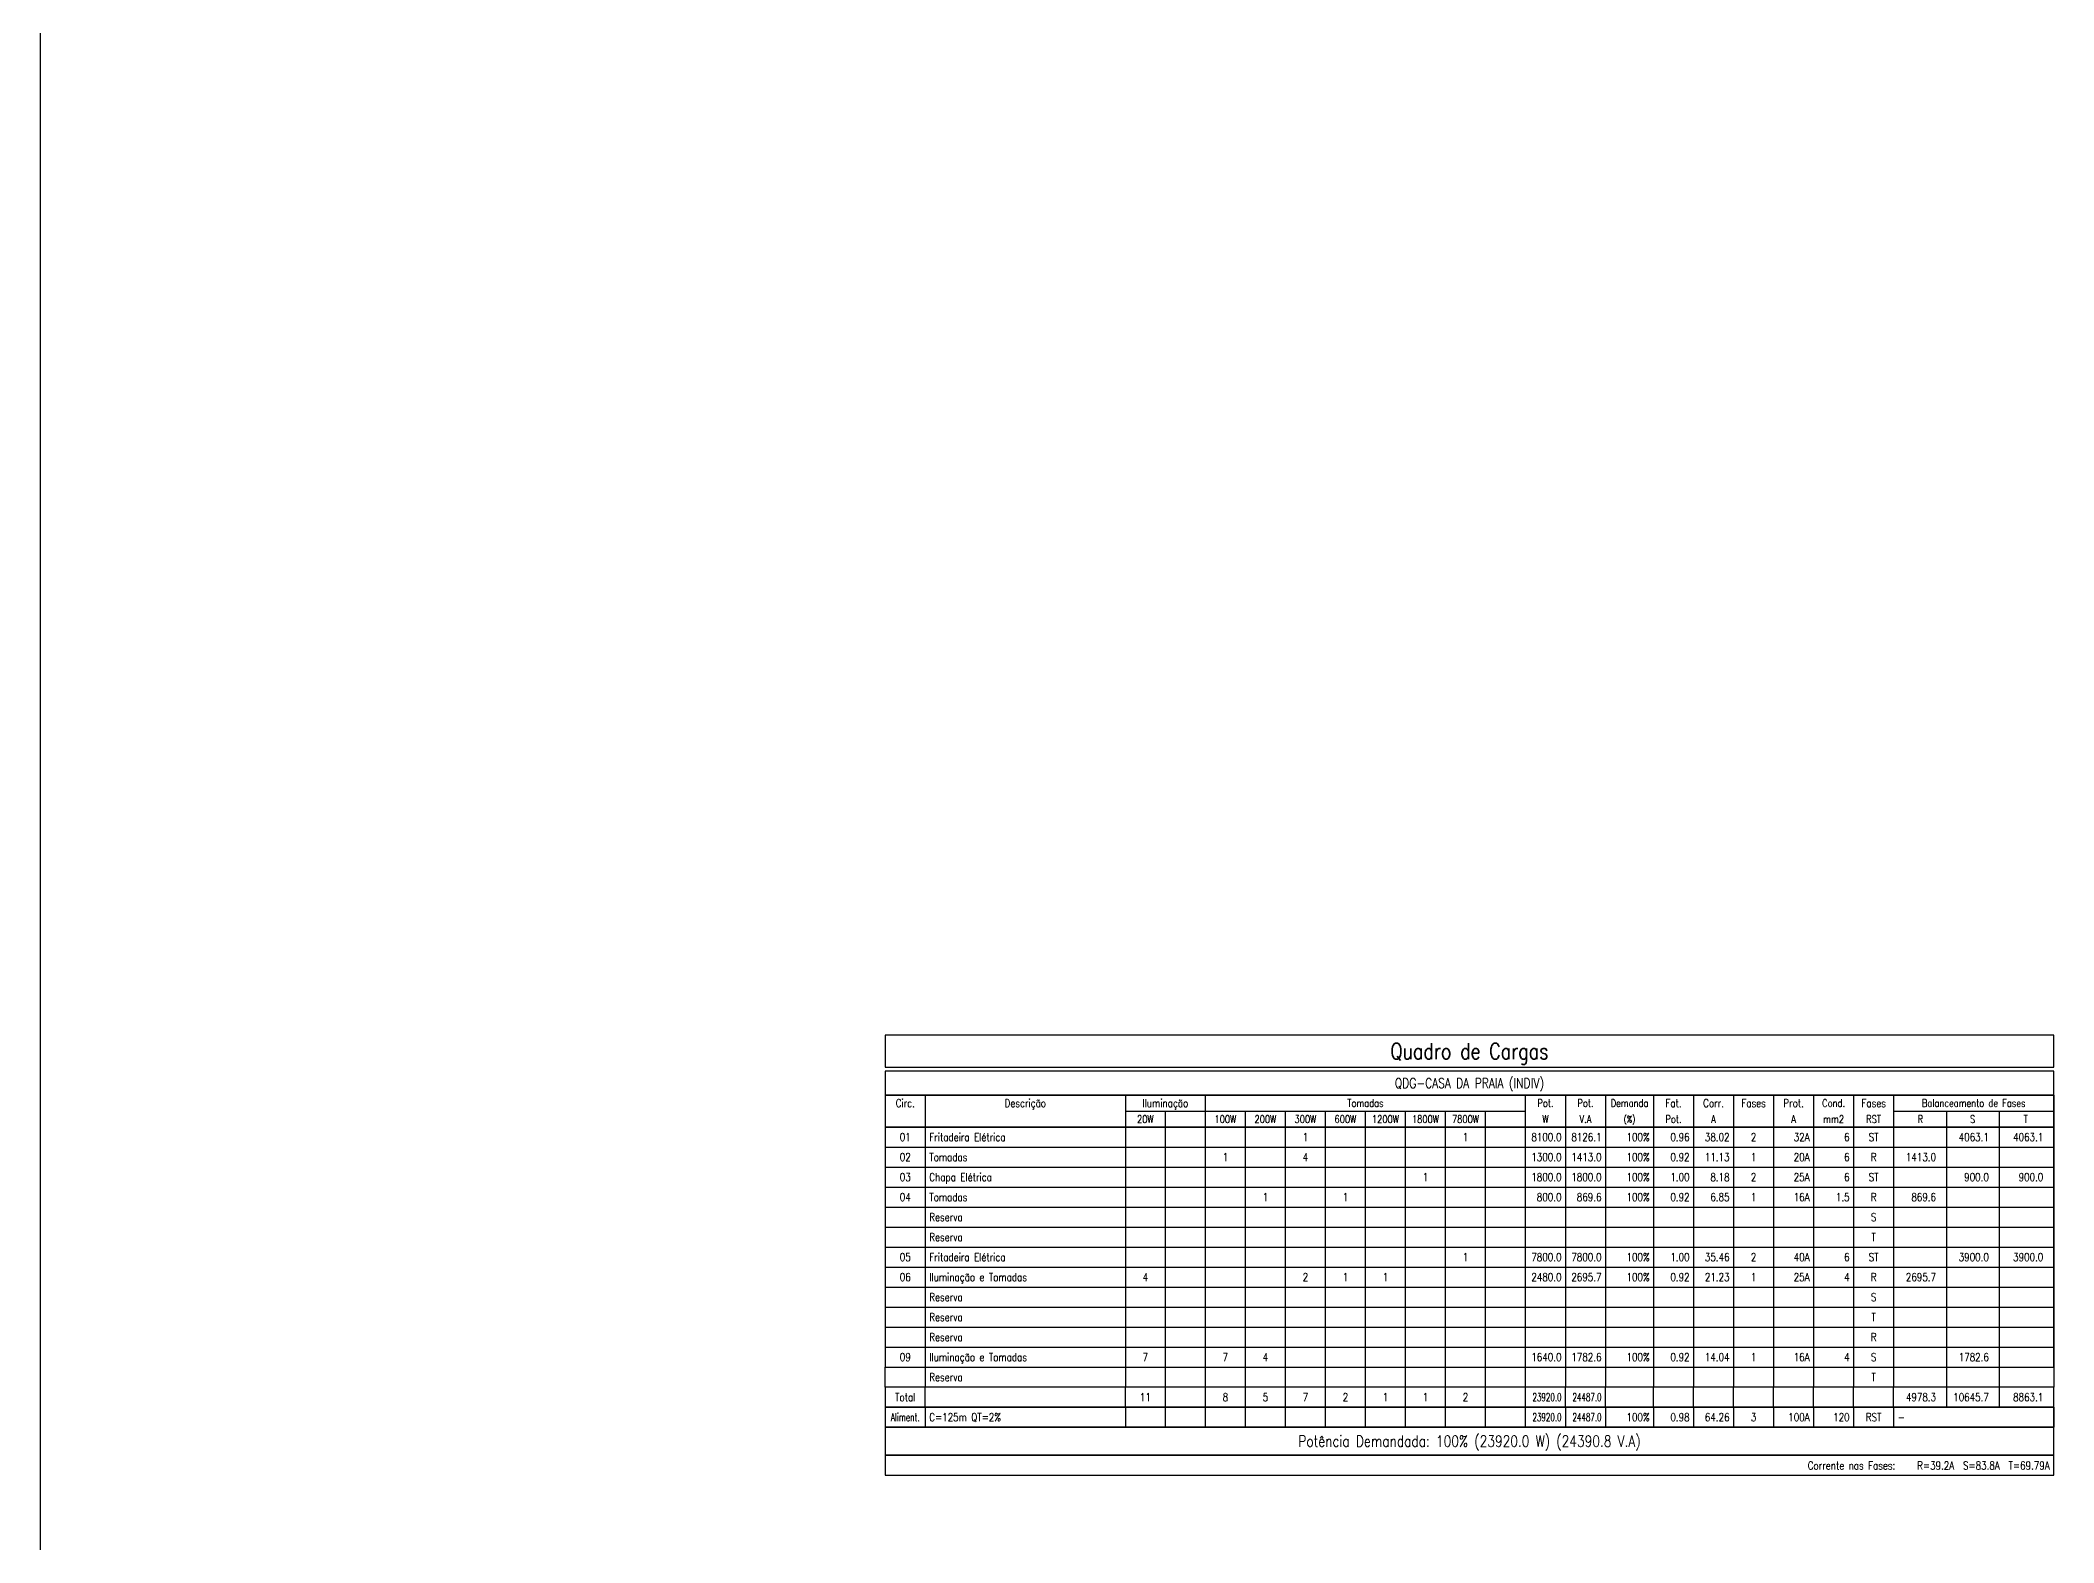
# Model space of a CAD drawing. Extents: x 1450 to 1868, y 82 to 351.
# Drawn here: x 1595.58 to 1620.74, y 124.41 to 143.19 of the extents above; entities that cross this region are included whole.
import ezdxf
from ezdxf.enums import TextEntityAlignment as Align

# ---------------------------------------------------------------- set-up
doc = ezdxf.new("R2010")
doc.units = 0
doc.header["$LTSCALE"] = 0.5
doc.layers.get('0').update_dxf_attribs({"linetype": 'CONTINUOUS'})
doc.layers.add('QUADRO_CARGAS_LINHA', color=2, linetype='CONTINUOUS')
doc.layers.add('QUADRO_CARGAS_TEXTO', color=3, linetype='CONTINUOUS')
doc.styles.add('ROMANS', font='simplex.shx')
doc.styles.add('SIMPLEX', font='simplex.shx')

msp = doc.modelspace()

# ---------------------------------------------------------------- linework, layer by layer
msp.add_lwpolyline([(1595.582, 311.333), (1595.582, 82.402)])
at = {"layer": 'QUADRO_CARGAS_LINHA'}
msp.add_line((1618.741, 129.808), (1620.741, 129.808), dxfattribs=at)
for points in [[(1606.141, 130.758), (1606.141, 130.358), (1620.741, 130.358), (1620.741, 130.758)], [(1606.141, 130.308), (1606.141, 130.008), (1620.741, 130.008), (1620.741, 130.308)], [(1606.141, 130.008), (1606.141, 129.608), (1620.741, 129.608), (1620.741, 130.008)], [(1606.141, 129.608), (1606.141, 129.358), (1620.741, 129.358), (1620.741, 129.608)], [(1606.141, 126.358), (1606.141, 126.108), (1620.741, 126.108), (1620.741, 126.358)], [(1606.141, 126.108), (1606.141, 125.858), (1620.741, 125.858), (1620.741, 126.108)], [(1606.141, 125.858), (1606.141, 125.508), (1620.741, 125.508), (1620.741, 125.858)], [(1606.141, 125.508), (1606.141, 125.258), (1620.741, 125.258), (1620.741, 125.508)]]:
    msp.add_lwpolyline(points, close=True, dxfattribs=at)
for points in [[(1606.641, 130.008), (1606.641, 129.608)], [(1609.141, 130.008), (1609.141, 129.608)], [(1609.141, 129.808), (1610.141, 129.808), (1610.141, 130.008)], [(1610.141, 129.608), (1610.141, 130.008)], [(1610.141, 129.808), (1614.141, 129.808), (1614.141, 130.008)], [(1614.141, 129.608), (1614.141, 130.008)], [(1614.641, 130.008), (1614.641, 129.608)], [(1615.141, 130.008), (1615.141, 129.608)], [(1615.741, 130.008), (1615.741, 129.608)], [(1616.241, 130.008), (1616.241, 129.608)], [(1616.741, 130.008), (1616.741, 129.608)], [(1617.241, 130.008), (1617.241, 129.608)], [(1617.741, 130.008), (1617.741, 129.608)], [(1618.241, 130.008), (1618.241, 129.608)], [(1618.741, 130.008), (1618.741, 129.608)], [(1620.741, 130.008), (1620.741, 129.608)], [(1606.641, 129.608), (1606.641, 129.358)], [(1609.141, 129.608), (1609.141, 129.358)], [(1609.641, 129.608), (1609.641, 129.808)], [(1609.641, 129.358), (1609.641, 129.608)], [(1610.141, 129.358), (1610.141, 129.608)], [(1610.641, 129.608), (1610.641, 129.808)], [(1610.641, 129.358), (1610.641, 129.608)], [(1611.141, 129.608), (1611.141, 129.808)], [(1611.141, 129.358), (1611.141, 129.608)], [(1611.641, 129.608), (1611.641, 129.808)], [(1611.641, 129.358), (1611.641, 129.608)], [(1612.141, 129.608), (1612.141, 129.808)], [(1612.141, 129.358), (1612.141, 129.608)], [(1612.641, 129.608), (1612.641, 129.808)], [(1612.641, 129.358), (1612.641, 129.608)], [(1613.141, 129.608), (1613.141, 129.808)], [(1613.141, 129.358), (1613.141, 129.608)], [(1613.641, 129.608), (1613.641, 129.808)], [(1613.641, 129.358), (1613.641, 129.608)], [(1614.141, 129.358), (1614.141, 129.608)], [(1614.641, 129.608), (1614.641, 129.358)], [(1615.141, 129.608), (1615.141, 129.358)], [(1615.741, 129.608), (1615.741, 129.358)], [(1616.241, 129.608), (1616.241, 129.358)], [(1616.741, 129.608), (1616.741, 129.358)], [(1617.241, 129.608), (1617.241, 129.358)], [(1617.741, 129.608), (1617.741, 129.358)], [(1618.241, 129.608), (1618.241, 129.358)], [(1618.741, 129.608), (1618.741, 129.358)], [(1619.401, 129.808), (1619.401, 129.808), (1619.401, 126.108)], [(1620.061, 129.808), (1620.061, 126.108)], [(1620.741, 129.608), (1620.741, 129.358)], [(1606.141, 129.358), (1606.141, 129.108), (1620.741, 129.108), (1620.741, 129.358)], [(1606.641, 129.358), (1606.641, 129.108)], [(1609.141, 129.358), (1609.141, 129.108)], [(1609.641, 129.108), (1609.641, 129.358)], [(1610.141, 129.108), (1610.141, 129.358)], [(1610.641, 129.108), (1610.641, 129.358)], [(1611.141, 129.108), (1611.141, 129.358)], [(1611.641, 129.108), (1611.641, 129.358)], [(1612.141, 129.108), (1612.141, 129.358)], [(1612.641, 129.108), (1612.641, 129.358)], [(1613.141, 129.108), (1613.141, 129.358)], [(1613.641, 129.108), (1613.641, 129.358)], [(1614.141, 129.108), (1614.141, 129.358)], [(1614.641, 129.358), (1614.641, 129.108)], [(1615.141, 129.358), (1615.141, 129.108)], [(1615.741, 129.358), (1615.741, 129.108)], [(1616.241, 129.358), (1616.241, 129.108)], [(1616.741, 129.358), (1616.741, 129.108)], [(1617.241, 129.358), (1617.241, 129.108)], [(1617.741, 129.358), (1617.741, 129.108)], [(1618.241, 129.358), (1618.241, 129.108)], [(1618.741, 129.358), (1618.741, 129.108)], [(1620.741, 129.358), (1620.741, 129.108)], [(1606.141, 129.108), (1606.141, 128.858), (1620.741, 128.858), (1620.741, 129.108)], [(1606.141, 128.858), (1606.141, 128.608), (1620.741, 128.608), (1620.741, 129.108)], [(1606.641, 129.108), (1606.641, 128.858)], [(1606.641, 129.108), (1606.641, 128.108)], [(1609.141, 129.108), (1609.141, 128.858)], [(1609.141, 129.108), (1609.141, 127.858)], [(1609.641, 128.858), (1609.641, 129.108)], [(1609.641, 127.858), (1609.641, 129.108)], [(1610.141, 128.858), (1610.141, 129.108)], [(1610.141, 127.858), (1610.141, 129.108)], [(1610.641, 128.858), (1610.641, 129.108)], [(1610.641, 127.858), (1610.641, 129.108)], [(1611.141, 128.858), (1611.141, 129.108)], [(1611.141, 127.858), (1611.141, 129.108)], [(1611.641, 128.858), (1611.641, 129.108)], [(1611.641, 127.858), (1611.641, 129.108)], [(1612.141, 128.858), (1612.141, 129.108)], [(1612.141, 127.858), (1612.141, 129.108)], [(1612.641, 128.858), (1612.641, 129.108)], [(1612.641, 127.858), (1612.641, 129.108)], [(1613.141, 128.858), (1613.141, 129.108)], [(1613.141, 127.858), (1613.141, 129.108)], [(1613.641, 128.858), (1613.641, 129.108)], [(1613.641, 127.858), (1613.641, 129.108)], [(1614.141, 128.858), (1614.141, 129.108)], [(1614.641, 129.108), (1614.641, 128.858)], [(1614.641, 129.108), (1614.641, 127.858)], [(1615.141, 129.108), (1615.141, 128.858)], [(1615.141, 129.108), (1615.141, 127.858)], [(1615.741, 129.108), (1615.741, 128.858)], [(1615.741, 129.108), (1615.741, 127.858)], [(1616.241, 129.108), (1616.241, 128.858)], [(1616.241, 129.108), (1616.241, 127.858)], [(1616.741, 129.108), (1616.741, 128.858)], [(1616.741, 129.108), (1616.741, 127.858)], [(1617.241, 129.108), (1617.241, 128.858)], [(1617.241, 129.108), (1617.241, 127.858)], [(1617.741, 129.108), (1617.741, 128.858)], [(1617.741, 129.108), (1617.741, 127.858)], [(1618.241, 129.108), (1618.241, 128.858)], [(1618.241, 129.108), (1618.241, 127.858)], [(1618.741, 129.108), (1618.741, 128.858)], [(1618.741, 129.108), (1618.741, 127.858)], [(1620.741, 129.108), (1620.741, 128.858)], [(1620.741, 129.108), (1620.741, 127.858)], [(1606.141, 128.608), (1606.141, 128.358), (1620.741, 128.358), (1620.741, 128.858)], [(1614.141, 127.858), (1614.141, 128.858)], [(1606.141, 128.358), (1606.141, 128.108), (1620.741, 128.108), (1620.741, 128.608)], [(1606.141, 128.108), (1606.141, 127.858), (1620.741, 127.858), (1620.741, 128.108)], [(1606.641, 128.108), (1606.641, 127.858)], [(1606.641, 128.108), (1606.641, 126.608)], [(1609.141, 128.108), (1609.141, 127.858)], [(1609.141, 128.108), (1609.141, 126.358)], [(1609.641, 127.858), (1609.641, 128.108)], [(1609.641, 126.358), (1609.641, 128.108)], [(1610.141, 127.858), (1610.141, 128.108)], [(1610.141, 126.358), (1610.141, 128.108)], [(1610.641, 127.858), (1610.641, 128.108)], [(1610.641, 126.358), (1610.641, 128.108)], [(1611.141, 127.858), (1611.141, 128.108)], [(1611.141, 126.358), (1611.141, 128.108)], [(1611.641, 127.858), (1611.641, 128.108)], [(1611.641, 126.358), (1611.641, 128.108)], [(1612.141, 127.858), (1612.141, 128.108)], [(1612.141, 126.358), (1612.141, 128.108)], [(1612.641, 127.858), (1612.641, 128.108)], [(1612.641, 126.358), (1612.641, 128.108)], [(1613.141, 127.858), (1613.141, 128.108)], [(1613.141, 126.358), (1613.141, 128.108)], [(1613.641, 127.858), (1613.641, 128.108)], [(1613.641, 126.358), (1613.641, 128.108)], [(1614.141, 127.858), (1614.141, 128.108)], [(1614.141, 126.358), (1614.141, 128.108)], [(1614.641, 128.108), (1614.641, 127.858)], [(1614.641, 128.108), (1614.641, 126.358)], [(1615.141, 128.108), (1615.141, 127.858)], [(1615.141, 128.108), (1615.141, 126.358)], [(1615.741, 128.108), (1615.741, 127.858)], [(1615.741, 128.108), (1615.741, 126.358)], [(1616.241, 128.108), (1616.241, 127.858)], [(1616.241, 128.108), (1616.241, 126.358)], [(1616.741, 128.108), (1616.741, 127.858)], [(1616.741, 128.108), (1616.741, 126.358)], [(1617.241, 128.108), (1617.241, 127.858)], [(1617.241, 128.108), (1617.241, 126.358)], [(1617.741, 128.108), (1617.741, 127.858)], [(1617.741, 128.108), (1617.741, 126.358)], [(1618.241, 128.108), (1618.241, 127.858)], [(1618.241, 128.108), (1618.241, 126.358)], [(1618.741, 128.108), (1618.741, 127.858)], [(1618.741, 128.108), (1618.741, 126.358)], [(1620.741, 128.108), (1620.741, 127.858)], [(1606.141, 127.858), (1606.141, 127.608), (1620.741, 127.608), (1620.741, 127.858)], [(1606.141, 127.608), (1606.141, 126.608), (1620.741, 126.608), (1620.741, 127.858)], [(1620.741, 127.858), (1620.741, 127.608)], [(1606.141, 127.608), (1606.141, 127.358), (1620.741, 127.358), (1620.741, 127.608)], [(1620.741, 127.608), (1620.741, 126.358)], [(1606.141, 127.358), (1606.141, 127.108), (1620.741, 127.108), (1620.741, 127.358)], [(1606.141, 127.108), (1606.141, 126.858), (1620.741, 126.858), (1620.741, 127.108)], [(1606.641, 127.108), (1606.641, 126.358)], [(1609.141, 127.108), (1609.141, 126.358)], [(1609.641, 126.358), (1609.641, 127.108)], [(1610.141, 126.358), (1610.141, 127.108)], [(1610.641, 126.358), (1610.641, 127.108)], [(1611.141, 126.358), (1611.141, 127.108)], [(1611.641, 126.358), (1611.641, 127.108)], [(1612.141, 126.358), (1612.141, 127.108)], [(1612.641, 126.358), (1612.641, 127.108)], [(1613.141, 126.358), (1613.141, 127.108)], [(1613.641, 126.358), (1613.641, 127.108)], [(1614.141, 126.358), (1614.141, 127.108)], [(1614.641, 127.108), (1614.641, 126.358)], [(1615.141, 127.108), (1615.141, 126.358)], [(1615.741, 127.108), (1615.741, 126.358)], [(1616.241, 127.108), (1616.241, 126.358)], [(1616.741, 127.108), (1616.741, 126.358)], [(1617.241, 127.108), (1617.241, 126.358)], [(1617.741, 127.108), (1617.741, 126.358)], [(1618.241, 127.108), (1618.241, 126.358)], [(1618.741, 127.108), (1618.741, 126.358)], [(1606.141, 126.358), (1606.141, 126.608)], [(1606.641, 126.108), (1606.641, 126.358)], [(1609.141, 126.108), (1609.141, 126.358)], [(1609.641, 126.108), (1609.641, 126.358)], [(1610.141, 126.108), (1610.141, 126.358)], [(1610.641, 126.108), (1610.641, 126.358)], [(1611.141, 126.108), (1611.141, 126.358)], [(1611.641, 126.108), (1611.641, 126.358)], [(1612.141, 126.108), (1612.141, 126.358)], [(1612.641, 126.108), (1612.641, 126.358)], [(1613.141, 126.108), (1613.141, 126.358)], [(1613.641, 126.108), (1613.641, 126.358)], [(1614.141, 126.108), (1614.141, 126.358)], [(1614.641, 126.108), (1614.641, 126.358)], [(1615.141, 126.108), (1615.141, 126.358)], [(1615.741, 126.108), (1615.741, 126.358)], [(1616.241, 126.108), (1616.241, 126.358)], [(1616.741, 126.108), (1616.741, 126.358)], [(1617.241, 126.108), (1617.241, 126.358)], [(1617.741, 126.108), (1617.741, 126.358)], [(1618.241, 126.108), (1618.241, 126.358)], [(1618.741, 126.108), (1618.741, 126.358)], [(1620.741, 126.108), (1620.741, 126.358)], [(1606.641, 126.108), (1606.641, 125.858)], [(1609.141, 126.108), (1609.141, 125.858)], [(1609.641, 125.858), (1609.641, 126.108)], [(1610.141, 125.858), (1610.141, 126.108)], [(1610.641, 125.858), (1610.641, 126.108)], [(1611.141, 125.858), (1611.141, 126.108)], [(1611.641, 125.858), (1611.641, 126.108)], [(1612.141, 125.858), (1612.141, 126.108)], [(1612.641, 125.858), (1612.641, 126.108)], [(1613.141, 125.858), (1613.141, 126.108)], [(1613.641, 125.858), (1613.641, 126.108)], [(1614.141, 125.858), (1614.141, 126.108)], [(1614.641, 126.108), (1614.641, 125.858)], [(1615.141, 126.108), (1615.141, 125.858)], [(1615.741, 126.108), (1615.741, 125.858)], [(1616.241, 126.108), (1616.241, 125.858)], [(1616.741, 126.108), (1616.741, 125.858)], [(1617.241, 126.108), (1617.241, 125.858)], [(1617.741, 126.108), (1617.741, 125.858)], [(1618.241, 126.108), (1618.241, 125.858)], [(1618.741, 126.108), (1618.741, 125.858)], [(1620.741, 126.108), (1620.741, 125.858)]]:
    msp.add_lwpolyline(points, dxfattribs=at)

# ---------------------------------------------------------------- texts
at = {"layer": 'QUADRO_CARGAS_TEXTO'}
for s, height, style, width, p in [('Quadro de Cargas', 0.2, 'ROMANS', 0.8, (1613.441, 130.558)), ('QDG-CASA DA PRAIA (INDIV)', 0.12218, 'ROMANS', 0.8, (1613.441, 130.158)), ('Circ.', 0.1, 'SIMPLEX', 0.8, (1606.391, 129.908)), ('Descrição', 0.1, 'SIMPLEX', 0.8, (1607.891, 129.908)), ('Iluminação', 0.1, 'SIMPLEX', 0.8, (1609.641, 129.908)), ('Tomadas', 0.095, 'SIMPLEX', 0.8, (1612.141, 129.908)), ('Pot.', 0.095, 'SIMPLEX', 0.8, (1614.391, 129.908)), ('Pot.', 0.095, 'SIMPLEX', 0.8, (1614.891, 129.908)), ('Demanda', 0.095, 'SIMPLEX', 0.8, (1615.441, 129.908)), ('Fat.', 0.1, 'SIMPLEX', 0.8, (1615.991, 129.908)), ('Corr.', 0.1, 'SIMPLEX', 0.8, (1616.491, 129.908)), ('Fases', 0.1, 'SIMPLEX', 0.8, (1616.991, 129.908)), ('Prot.', 0.1, 'SIMPLEX', 0.8, (1617.491, 129.908)), ('Cond.', 0.095, 'SIMPLEX', 0.8, (1617.991, 129.908)), ('Fases', 0.1, 'SIMPLEX', 0.8, (1618.491, 129.908)), ('Balanceamento de Fases', 0.095, 'SIMPLEX', 0.8, (1619.741, 129.908)), ('20W', 0.095, 'SIMPLEX', 0.8, (1609.391, 129.708)), ('100W', 0.095, 'SIMPLEX', 0.8, (1610.391, 129.708)), ('200W', 0.095, 'SIMPLEX', 0.8, (1610.891, 129.708)), ('300W', 0.095, 'SIMPLEX', 0.8, (1611.391, 129.708)), ('600W', 0.095, 'SIMPLEX', 0.8, (1611.891, 129.708)), ('1200W', 0.095, 'SIMPLEX', 0.8, (1612.391, 129.708)), ('1800W', 0.095, 'SIMPLEX', 0.8, (1612.891, 129.708)), ('7800W', 0.095, 'SIMPLEX', 0.8, (1613.391, 129.708)), ('W', 0.095, 'SIMPLEX', 0.8, (1614.391, 129.708)), ('V.A', 0.095, 'SIMPLEX', 0.8, (1614.891, 129.708)), ('(%)', 0.0815, 'SIMPLEX', 0.8, (1615.441, 129.708)), ('Pot.', 0.095, 'SIMPLEX', 0.8, (1615.991, 129.708)), ('A', 0.095, 'SIMPLEX', 0.8, (1616.491, 129.708)), ('A', 0.095, 'SIMPLEX', 0.8, (1617.491, 129.708)), ('mm2', 0.095, 'SIMPLEX', 0.8, (1617.991, 129.708)), ('RST', 0.095, 'SIMPLEX', 0.8, (1618.491, 129.708)), ('R', 0.095, 'SIMPLEX', 0.8, (1619.075, 129.708)), ('S', 0.095, 'SIMPLEX', 0.8, (1619.728, 129.708)), ('T', 0.095, 'SIMPLEX', 0.8, (1620.391, 129.708)), ('01', 0.1, 'SIMPLEX', 0.8, (1606.391, 129.483)), ('1', 0.1, 'SIMPLEX', 0.8, (1611.391, 129.483)), ('1', 0.1, 'SIMPLEX', 0.8, (1613.391, 129.483)), ('2', 0.1, 'SIMPLEX', 0.8, (1616.991, 129.483)), ('ST', 0.1, 'SIMPLEX', 0.8, (1618.491, 129.483)), ('02', 0.1, 'SIMPLEX', 0.8, (1606.391, 129.233)), ('1', 0.1, 'SIMPLEX', 0.8, (1610.391, 129.233)), ('4', 0.1, 'SIMPLEX', 0.8, (1611.391, 129.233)), ('1', 0.1, 'SIMPLEX', 0.8, (1616.991, 129.233)), ('R', 0.1, 'SIMPLEX', 0.8, (1618.491, 129.233)), ('03', 0.1, 'SIMPLEX', 0.8, (1606.391, 128.983)), ('1', 0.1, 'SIMPLEX', 0.8, (1612.891, 128.983)), ('2', 0.1, 'SIMPLEX', 0.8, (1616.991, 128.983)), ('ST', 0.1, 'SIMPLEX', 0.8, (1618.491, 128.983)), ('04', 0.1, 'SIMPLEX', 0.8, (1606.391, 128.733)), ('1', 0.1, 'SIMPLEX', 0.8, (1610.891, 128.733)), ('1', 0.1, 'SIMPLEX', 0.8, (1611.891, 128.733)), ('1', 0.1, 'SIMPLEX', 0.8, (1616.991, 128.733)), ('R', 0.1, 'SIMPLEX', 0.8, (1618.491, 128.733)), ('S', 0.1, 'SIMPLEX', 0.8, (1618.491, 128.483)), ('T', 0.1, 'SIMPLEX', 0.8, (1618.491, 128.233)), ('05', 0.1, 'SIMPLEX', 0.8, (1606.391, 127.983)), ('1', 0.1, 'SIMPLEX', 0.8, (1613.391, 127.983)), ('2', 0.1, 'SIMPLEX', 0.8, (1616.991, 127.983)), ('ST', 0.1, 'SIMPLEX', 0.8, (1618.491, 127.983)), ('06', 0.1, 'SIMPLEX', 0.8, (1606.391, 127.733)), ('4', 0.1, 'SIMPLEX', 0.8, (1609.391, 127.733)), ('2', 0.1, 'SIMPLEX', 0.8, (1611.391, 127.733)), ('1', 0.1, 'SIMPLEX', 0.8, (1611.891, 127.733)), ('1', 0.1, 'SIMPLEX', 0.8, (1612.391, 127.733)), ('1', 0.1, 'SIMPLEX', 0.8, (1616.991, 127.733)), ('R', 0.1, 'SIMPLEX', 0.8, (1618.491, 127.733)), ('S', 0.1, 'SIMPLEX', 0.8, (1618.491, 127.483)), ('T', 0.1, 'SIMPLEX', 0.8, (1618.491, 127.233)), ('R', 0.1, 'SIMPLEX', 0.8, (1618.491, 126.983)), ('09', 0.1, 'SIMPLEX', 0.8, (1606.391, 126.733)), ('7', 0.1, 'SIMPLEX', 0.8, (1609.391, 126.733)), ('7', 0.1, 'SIMPLEX', 0.8, (1610.391, 126.733)), ('4', 0.1, 'SIMPLEX', 0.8, (1610.891, 126.733)), ('1', 0.1, 'SIMPLEX', 0.8, (1616.991, 126.733)), ('S', 0.1, 'SIMPLEX', 0.8, (1618.491, 126.733)), ('T', 0.1, 'SIMPLEX', 0.8, (1618.491, 126.483)), ('Total', 0.1, 'SIMPLEX', 0.8, (1606.391, 126.233)), ('11', 0.1, 'SIMPLEX', 0.8, (1609.391, 126.233)), ('8', 0.1, 'SIMPLEX', 0.8, (1610.391, 126.233)), ('5', 0.1, 'SIMPLEX', 0.8, (1610.891, 126.233)), ('7', 0.1, 'SIMPLEX', 0.8, (1611.391, 126.233)), ('2', 0.1, 'SIMPLEX', 0.8, (1611.891, 126.233)), ('1', 0.1, 'SIMPLEX', 0.8, (1612.391, 126.233)), ('1', 0.1, 'SIMPLEX', 0.8, (1612.891, 126.233)), ('2', 0.1, 'SIMPLEX', 0.8, (1613.391, 126.233)), ('Aliment.', 0.1, 'SIMPLEX', 0.6859, (1606.391, 125.983)), ('3', 0.1, 'SIMPLEX', 0.8, (1616.991, 125.983)), ('RST', 0.1, 'SIMPLEX', 0.8, (1618.491, 125.983)), ('Potência Demandada: 100% (23920.0 W) (24390.8 V.A)', 0.13967, 'SIMPLEX', 0.8, (1613.441, 125.683))]:
    msp.add_text(s, height=height, dxfattribs=dict(at, style=style, width=width)).set_placement(p, align=Align.MIDDLE_CENTER)
at = {"layer": 'QUADRO_CARGAS_TEXTO', "style": 'SIMPLEX', "width": 0.8}
for s, p in [('Fritadeira Elétrica', (1606.691, 129.483)), ('Tomadas', (1606.691, 129.233)), ('Chapa Elétrica', (1606.691, 128.983)), ('Tomadas', (1606.691, 128.733)), ('Reserva', (1606.691, 128.483)), ('Reserva', (1606.691, 128.233)), ('Fritadeira Elétrica', (1606.691, 127.983)), ('Iluminação e Tomadas', (1606.691, 127.733)), ('Reserva', (1606.691, 127.483)), ('Reserva', (1606.691, 127.233)), ('Reserva', (1606.691, 126.983)), ('Iluminação e Tomadas', (1606.691, 126.733)), ('Reserva', (1606.691, 126.483)), ('C=125m QT=2%', (1606.691, 125.983)), ('-', (1618.791, 125.983))]:
    msp.add_text(s, height=0.1, dxfattribs=at).set_placement(p, align=Align.MIDDLE_LEFT)
at = {"layer": 'QUADRO_CARGAS_TEXTO', "style": 'SIMPLEX'}
for s, width, p in [('8100.0', 0.8, (1614.591, 129.483)), ('8126.1', 0.8, (1615.091, 129.483)), ('100%', 0.8, (1615.691, 129.483)), ('0.96', 0.8, (1616.191, 129.483)), ('38.02', 0.8, (1616.691, 129.483)), ('32A', 0.8, (1617.691, 129.483)), ('6', 0.8, (1618.191, 129.483)), ('4063.1', 0.8, (1619.931, 129.483)), ('4063.1', 0.8, (1620.611, 129.483)), ('1300.0', 0.8, (1614.591, 129.233)), ('1413.0', 0.8, (1615.091, 129.233)), ('100%', 0.8, (1615.691, 129.233)), ('0.92', 0.8, (1616.191, 129.233)), ('11.13', 0.8, (1616.691, 129.233)), ('20A', 0.8, (1617.691, 129.233)), ('6', 0.8, (1618.191, 129.233)), ('1413.0', 0.8, (1619.271, 129.233)), ('1800.0', 0.8, (1614.591, 128.983)), ('1800.0', 0.8, (1615.091, 128.983)), ('100%', 0.8, (1615.691, 128.983)), ('1.00', 0.8, (1616.191, 128.983)), ('8.18', 0.8, (1616.691, 128.983)), ('25A', 0.8, (1617.691, 128.983)), ('6', 0.8, (1618.191, 128.983)), ('900.0', 0.8, (1619.931, 128.983)), ('900.0', 0.8, (1620.611, 128.983)), ('800.0', 0.8, (1614.591, 128.733)), ('869.6', 0.8, (1615.091, 128.733)), ('100%', 0.8, (1615.691, 128.733)), ('0.92', 0.8, (1616.191, 128.733)), ('6.85', 0.8, (1616.691, 128.733)), ('16A', 0.8, (1617.691, 128.733)), ('1.5', 0.8, (1618.191, 128.733)), ('869.6', 0.8, (1619.271, 128.733)), ('7800.0', 0.8, (1614.591, 127.983)), ('7800.0', 0.8, (1615.091, 127.983)), ('100%', 0.8, (1615.691, 127.983)), ('1.00', 0.8, (1616.191, 127.983)), ('35.46', 0.8, (1616.691, 127.983)), ('40A', 0.8, (1617.691, 127.983)), ('6', 0.8, (1618.191, 127.983)), ('3900.0', 0.8, (1619.931, 127.983)), ('3900.0', 0.8, (1620.611, 127.983)), ('2480.0', 0.8, (1614.591, 127.733)), ('2695.7', 0.8, (1615.091, 127.733)), ('100%', 0.8, (1615.691, 127.733)), ('0.92', 0.8, (1616.191, 127.733)), ('21.23', 0.8, (1616.691, 127.733)), ('25A', 0.8, (1617.691, 127.733)), ('4', 0.8, (1618.191, 127.733)), ('2695.7', 0.8, (1619.271, 127.733)), ('1640.0', 0.8, (1614.591, 126.733)), ('1782.6', 0.8, (1615.091, 126.733)), ('100%', 0.8, (1615.691, 126.733)), ('0.92', 0.8, (1616.191, 126.733)), ('14.04', 0.8, (1616.691, 126.733)), ('16A', 0.8, (1617.691, 126.733)), ('4', 0.8, (1618.191, 126.733)), ('1782.6', 0.8, (1619.931, 126.733)), ('23920.0', 0.651605, (1614.591, 126.233)), ('24487.0', 0.651605, (1615.091, 126.233)), ('4978.3', 0.8, (1619.271, 126.233)), ('10645.7', 0.8, (1619.931, 126.233)), ('8863.1', 0.8, (1620.611, 126.233)), ('23920.0', 0.651605, (1614.591, 125.983)), ('24487.0', 0.651605, (1615.091, 125.983)), ('100%', 0.8, (1615.691, 125.983)), ('0.98', 0.8, (1616.191, 125.983)), ('64.26', 0.8, (1616.691, 125.983)), ('100A', 0.8, (1617.691, 125.983)), ('120', 0.8, (1618.191, 125.983))]:
    msp.add_text(s, height=0.1, dxfattribs=dict(at, width=width)).set_placement(p, align=Align.MIDDLE_RIGHT)
at = {"layer": 'QUADRO_CARGAS_TEXTO', "style": 'SIMPLEX', "width": 0.8}
msp.add_text('Corrente nas Fases:   R=39.2A  S=83.8A  T=69.79A', height=0.1, dxfattribs=at).set_placement((1620.691, 125.298), align=Align.BOTTOM_RIGHT)

doc.saveas('drawing.dxf')
